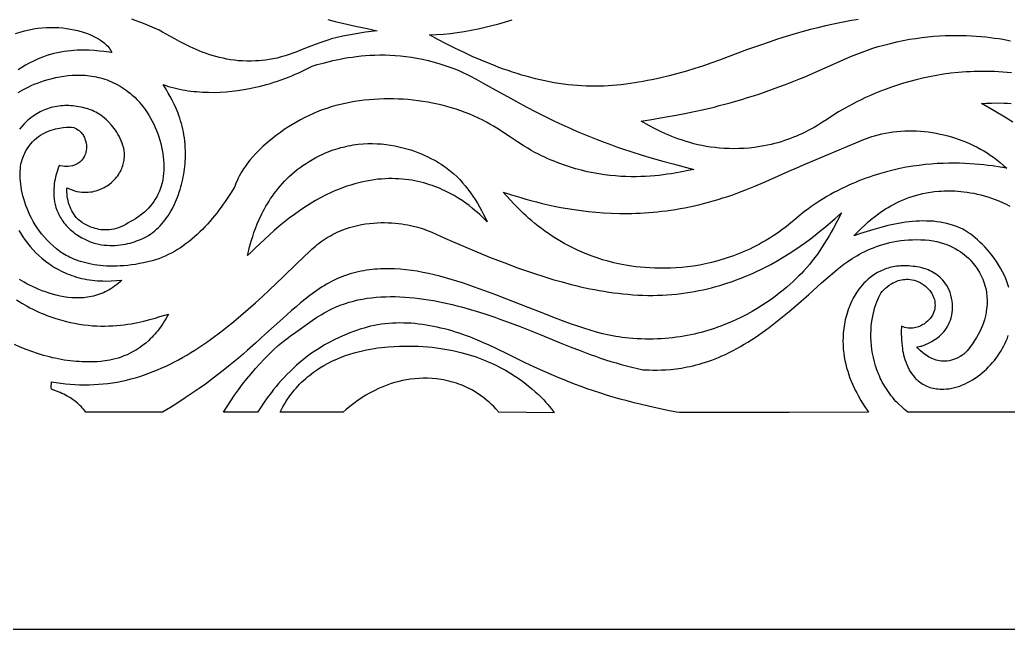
# Model space of a CAD drawing. Extents: x -445 to 570, y -1313 to 85.
# Drawn here: x 62.3 to 222.3, y -700.3 to -601.7 of the extents above; entities that cross this region are included whole.
import ezdxf

# ---------------------------------------------------------------- set-up
doc = ezdxf.new("R2010")
doc.units = 0
doc.layers.add('LAYER_1', color=18, linetype='CONTINUOUS')

msp = doc.modelspace()

# ---------------------------------------------------------------- linework, layer by layer
at = {"layer": 'LAYER_1'}
for points in [[(-445, -700.26), (445, -700.26), (445, -530.26), (-445, -530.26)], [(121.42, -607.43), (122.24, -607.45), (123.08, -607.5), (123.94, -607.57), (124.81, -607.67), (125.7, -607.79), (126.6, -607.94), (127.51, -608.12), (128.44, -608.33), (129.38, -608.58), (130.33, -608.86), (131.29, -609.17), (132.27, -609.52), (133.25, -609.91), (133.7, -610.1), (134.16, -610.32), (134.64, -610.55), (135.14, -610.8), (136.2, -611.35), (137.34, -611.97), (139.85, -613.38), (141.24, -614.15), (142.71, -614.96), (144.28, -615.8), (145.94, -616.67), (146.81, -617.11), (147.7, -617.55), (148.62, -618), (149.56, -618.44), (150.53, -618.89), (151.53, -619.34), (152.55, -619.78), (153.6, -620.23), (154.68, -620.67), (155.78, -621.11), (156.91, -621.54), (158.07, -621.97), (158.89, -622.26), (159.71, -622.55), (161.37, -623.09), (163.03, -623.6), (164.69, -624.09), (166.37, -624.57), (168.05, -625.02), (171.41, -625.92), (170.5, -626.11), (169.48, -626.32), (168.35, -626.53), (167.74, -626.63), (167.11, -626.72), (166.45, -626.81), (165.77, -626.89), (165.07, -626.96), (164.35, -627.02), (163.6, -627.07), (162.83, -627.1), (162.05, -627.12), (161.24, -627.11), (160.41, -627.09), (159.57, -627.05), (158.71, -626.99), (157.83, -626.91), (156.94, -626.79), (156.03, -626.66), (155.1, -626.49), (154.17, -626.3), (153.22, -626.07), (152.25, -625.81), (151.28, -625.52), (150.3, -625.19), (149.3, -624.82), (148.8, -624.62), (148.3, -624.41), (147.79, -624.2), (147.28, -623.97), (146.77, -623.73), (146.26, -623.48), (145.68, -623.18), (145.1, -622.86), (144.53, -622.52), (143.97, -622.18), (142.86, -621.46), (141.76, -620.73), (140.66, -619.99), (140.11, -619.63), (139.55, -619.27), (138.99, -618.93), (138.42, -618.59), (137.85, -618.27), (137.26, -617.97), (136.57, -617.64), (135.86, -617.32), (135.15, -617.02), (134.42, -616.73), (133.69, -616.46), (132.95, -616.21), (132.2, -615.98), (131.44, -615.76), (130.68, -615.56), (129.91, -615.38), (129.13, -615.21), (128.35, -615.07), (127.57, -614.94), (126.78, -614.82), (125.99, -614.73), (125.2, -614.65), (124.4, -614.59), (123.61, -614.55), (122.81, -614.52), (122.02, -614.51), (121.23, -614.53), (120.43, -614.55), (119.64, -614.6), (118.86, -614.66), (118.07, -614.75), (117.29, -614.85), (116.52, -614.97), (115.75, -615.1), (114.99, -615.26), (114.23, -615.43), (113.48, -615.62), (112.74, -615.83), (112.01, -616.06), (111.29, -616.31), (110.57, -616.59), (109.86, -616.88), (109.16, -617.2), (108.47, -617.54), (107.79, -617.9), (107.11, -618.27), (106.45, -618.66), (105.8, -619.07), (105.15, -619.5), (104.52, -619.94), (103.9, -620.4), (103.29, -620.87), (102.7, -621.35), (102.12, -621.85), (101.67, -622.25), (101.25, -622.65), (100.85, -623.04), (100.48, -623.43), (100.01, -623.95), (99.58, -624.45), (99.2, -624.94), (98.86, -625.41), (98.56, -625.85), (98.29, -626.27), (98.06, -626.67), (97.86, -627.03), (97.69, -627.37), (97.55, -627.67), (97.33, -628.17), (97.2, -628.51), (97.13, -628.68), (96.54, -629.65), (95.92, -630.61), (95.59, -631.09), (95.26, -631.57), (94.92, -632.05), (94.57, -632.52), (94.21, -632.98), (93.85, -633.44), (93.47, -633.89), (93.09, -634.34), (92.7, -634.78), (92.3, -635.21), (91.89, -635.63), (91.47, -636.04), (91.05, -636.44), (90.62, -636.83), (90.18, -637.21), (89.73, -637.57), (89.27, -637.93), (88.81, -638.26), (88.34, -638.59), (87.86, -638.89), (87.37, -639.18), (86.88, -639.46), (86.38, -639.71), (85.87, -639.95), (85.35, -640.17), (84.83, -640.36), (84.3, -640.54), (83.76, -640.7), (83.07, -640.87), (82.39, -641.03), (81.73, -641.16), (81.08, -641.28), (80.44, -641.37), (79.82, -641.44), (79.21, -641.5), (78.61, -641.54), (78.03, -641.57), (77.46, -641.57), (76.91, -641.57), (76.37, -641.55), (75.85, -641.51), (75.34, -641.46), (74.84, -641.4), (74.36, -641.33), (73.9, -641.25), (73.45, -641.16), (73.02, -641.05), (72.6, -640.94), (72.2, -640.82), (71.81, -640.7), (71.44, -640.57), (71.08, -640.43), (70.75, -640.28), (70.42, -640.14), (70.12, -639.98), (69.83, -639.83), (69.56, -639.67), (69.3, -639.51), (69.06, -639.36), (68.84, -639.2), (68.28, -638.76), (67.76, -638.31), (67.26, -637.85), (66.79, -637.38), (66.35, -636.89), (65.93, -636.4), (65.54, -635.89), (65.18, -635.38), (64.85, -634.87), (64.53, -634.35), (64.25, -633.83), (63.98, -633.3), (63.74, -632.78), (63.52, -632.26), (63.33, -631.74), (63.15, -631.22), (62.99, -630.71), (62.86, -630.21), (62.74, -629.71), (62.64, -629.23), (62.56, -628.75), (62.5, -628.29), (62.45, -627.83), (62.42, -627.4), (62.4, -626.98), (62.4, -626.57), (62.41, -626.19), (62.44, -625.83), (62.48, -625.48), (62.53, -625.16), (62.59, -624.86), (62.67, -624.59), (62.76, -624.31), (62.85, -624.04), (62.95, -623.78), (63.06, -623.53), (63.18, -623.29), (63.3, -623.05), (63.55, -622.61), (63.82, -622.2), (64.1, -621.83), (64.41, -621.49), (64.72, -621.17), (65.04, -620.89), (65.37, -620.63), (65.71, -620.4), (66.06, -620.19), (66.41, -620), (66.75, -619.84), (67.1, -619.7), (67.45, -619.57), (67.79, -619.47), (68.12, -619.38), (68.45, -619.31), (68.76, -619.25), (69.07, -619.2), (69.36, -619.16), (69.89, -619.12), (70.34, -619.1), (70.7, -619.11), (71.08, -619.13), (71.33, -619.25), (71.55, -619.37), (71.76, -619.51), (71.95, -619.65), (72.12, -619.8), (72.27, -619.95), (72.41, -620.11), (72.53, -620.28), (72.64, -620.45), (72.74, -620.62), (72.82, -620.79), (72.89, -620.97), (72.95, -621.14), (73, -621.31), (73.08, -621.66), (73.12, -621.99), (73.13, -622.3), (73.12, -622.58), (73.1, -622.84), (73.04, -623.22), (73, -623.4), (72.89, -623.65), (72.78, -623.87), (72.65, -624.08), (72.52, -624.27), (72.37, -624.45), (72.22, -624.6), (72.07, -624.74), (71.91, -624.87), (71.74, -624.98), (71.57, -625.08), (71.4, -625.16), (71.22, -625.23), (71.05, -625.29), (70.87, -625.34), (70.52, -625.41), (70.19, -625.44), (69.87, -625.45), (69.57, -625.44), (69.31, -625.42), (68.91, -625.35), (68.73, -625.31), (68.57, -625.72), (68.43, -626.11), (68.27, -626.61), (68.2, -626.9), (68.12, -627.2), (68.05, -627.53), (67.99, -627.88), (67.93, -628.25), (67.89, -628.63), (67.86, -629.02), (67.84, -629.43), (67.85, -629.85), (67.87, -630.28), (67.91, -630.72), (67.98, -631.16), (68.08, -631.61), (68.2, -632.06), (68.36, -632.52), (68.55, -632.97), (68.65, -633.2), (68.77, -633.43), (68.9, -633.65), (69.03, -633.88), (69.17, -634.1), (69.33, -634.32), (69.5, -634.54), (69.67, -634.76), (69.86, -634.98), (70.06, -635.19), (70.27, -635.41), (70.49, -635.62), (70.72, -635.82), (70.97, -636.03), (71.23, -636.23), (71.5, -636.43), (71.94, -636.73), (72.4, -636.99), (72.85, -637.23), (73.3, -637.44), (73.76, -637.62), (74.22, -637.78), (74.67, -637.91), (75.13, -638.01), (75.58, -638.1), (76.03, -638.16), (76.48, -638.2), (76.92, -638.22), (77.36, -638.22), (77.79, -638.21), (78.21, -638.18), (78.62, -638.13), (79.03, -638.07), (79.43, -638), (79.81, -637.92), (80.19, -637.83), (80.55, -637.73), (80.9, -637.62), (81.24, -637.5), (81.56, -637.38), (81.87, -637.26), (82.16, -637.13), (82.7, -636.87), (83.16, -636.61), (83.54, -636.36), (83.87, -636.12), (84.18, -635.87), (84.49, -635.6), (84.78, -635.32), (85.07, -635.03), (85.34, -634.73), (85.61, -634.41), (85.86, -634.09), (86.11, -633.76), (86.34, -633.41), (86.57, -633.06), (86.79, -632.7), (86.99, -632.33), (87.19, -631.96), (87.37, -631.58), (87.55, -631.19), (87.72, -630.8), (87.88, -630.4), (88.02, -630), (88.16, -629.59), (88.29, -629.18), (88.41, -628.77), (88.52, -628.36), (88.63, -627.95), (88.72, -627.53), (88.8, -627.12), (88.88, -626.7), (88.94, -626.28), (89, -625.87), (89.05, -625.46), (89.09, -625.05), (89.12, -624.64), (89.15, -624.07), (89.16, -623.5), (89.15, -622.94), (89.13, -622.4), (89.1, -621.87), (89.05, -621.35), (88.98, -620.85), (88.91, -620.35), (88.82, -619.87), (88.72, -619.4), (88.61, -618.95), (88.5, -618.5), (88.37, -618.07), (88.24, -617.65), (88.1, -617.24), (87.95, -616.84), (87.65, -616.09), (87.33, -615.39), (87.01, -614.73), (86.68, -614.13), (86.37, -613.58), (86.07, -613.07), (85.54, -612.22), (85.97, -612.36), (86.42, -612.5), (86.86, -612.63), (87.31, -612.74), (87.76, -612.85), (88.21, -612.95), (88.67, -613.04), (89.13, -613.12), (89.59, -613.2), (90.05, -613.26), (90.52, -613.31), (90.99, -613.36), (91.45, -613.4), (91.92, -613.43), (92.87, -613.46), (93.82, -613.47), (94.77, -613.44), (95.73, -613.38), (96.68, -613.29), (97.64, -613.17), (98.59, -613.03), (99.54, -612.85), (100.48, -612.65), (101.09, -612.51), (101.69, -612.36), (102.29, -612.19), (102.89, -612.02), (103.48, -611.84), (104.07, -611.64), (104.65, -611.44), (105.23, -611.23), (105.8, -611.01), (106.37, -610.78), (106.93, -610.54), (107.49, -610.3), (108.04, -610.04), (108.58, -609.78), (109.11, -609.51), (109.64, -609.23), (110.47, -608.99), (111.42, -608.73), (112.46, -608.47), (113.02, -608.34), (113.6, -608.21), (114.21, -608.09), (114.83, -607.97), (115.48, -607.86), (116.16, -607.76), (116.85, -607.67), (117.56, -607.59), (118.3, -607.53), (119.05, -607.48), (119.82, -607.44), (120.61, -607.43)], [(206.79, -619.69), (207.43, -619.71), (208.07, -619.75), (208.7, -619.8), (209.34, -619.88), (209.98, -619.97), (210.61, -620.08), (211.24, -620.21), (211.87, -620.35), (212.49, -620.51), (213.11, -620.68), (213.72, -620.87), (214.33, -621.08), (214.92, -621.3), (215.52, -621.54), (216.1, -621.79), (216.67, -622.05), (217.23, -622.34), (217.79, -622.63), (218.33, -622.94), (218.86, -623.27), (219.37, -623.6), (219.88, -623.95), (220.43, -624.38), (220.97, -624.82), (221.5, -625.28), (222.03, -625.73), (220.94, -625.55), (219.71, -625.37), (219.04, -625.29), (218.34, -625.21), (217.61, -625.14), (216.85, -625.07), (216.06, -625.01), (215.25, -624.97), (214.4, -624.94), (213.53, -624.93), (212.64, -624.93), (211.72, -624.95), (210.78, -625), (209.82, -625.06), (208.84, -625.15), (207.84, -625.27), (206.82, -625.42), (205.78, -625.59), (204.73, -625.8), (203.66, -626.04), (202.57, -626.31), (201.47, -626.62), (200.92, -626.8), (200.36, -626.98), (199.8, -627.17), (199.24, -627.37), (198.68, -627.58), (198.11, -627.8), (197.54, -628.04), (196.97, -628.28), (196.39, -628.54), (195.82, -628.81), (195.24, -629.09), (194.66, -629.38), (194.08, -629.68), (193.5, -630), (192.91, -630.33), (192.33, -630.68), (191.79, -631), (191.29, -631.33), (190.81, -631.65), (190.35, -631.97), (189.93, -632.28), (189.52, -632.58), (188.79, -633.16), (187.59, -634.18), (187.1, -634.59), (186.69, -634.93), (186.17, -635.33), (185.65, -635.71), (185.13, -636.08), (184.61, -636.43), (184.09, -636.77), (183.57, -637.1), (183.05, -637.41), (182.53, -637.71), (182.01, -638), (181.48, -638.28), (180.96, -638.54), (180.44, -638.8), (179.92, -639.04), (179.4, -639.27), (178.88, -639.48), (178.36, -639.69), (177.84, -639.89), (177.33, -640.07), (176.82, -640.24), (176.3, -640.41), (175.79, -640.56), (175.29, -640.71), (174.28, -640.97), (173.28, -641.2), (172.3, -641.39), (171.33, -641.55), (170.38, -641.67), (169.44, -641.77), (168.52, -641.84), (167.62, -641.89), (166.75, -641.91), (165.89, -641.92), (165.07, -641.9), (164.26, -641.86), (163.49, -641.81), (162.74, -641.74), (162.03, -641.66), (161.34, -641.57), (160.69, -641.47), (160.08, -641.36), (159.5, -641.25), (158.95, -641.14), (158.45, -641.02), (157.53, -640.78), (156.64, -640.52), (155.77, -640.24), (154.93, -639.95), (154.11, -639.63), (153.32, -639.31), (152.56, -638.97), (151.82, -638.61), (151.1, -638.25), (150.41, -637.88), (149.74, -637.49), (149.1, -637.1), (148.47, -636.7), (147.87, -636.3), (147.3, -635.9), (146.74, -635.49), (146.21, -635.08), (145.69, -634.67), (145.2, -634.26), (144.73, -633.85), (144.28, -633.45), (143.85, -633.05), (143.05, -632.27), (142.32, -631.53), (141.67, -630.83), (140.56, -629.61), (141.89, -630.03), (143.39, -630.48), (144.2, -630.72), (145.05, -630.95), (145.94, -631.19), (146.87, -631.42), (147.83, -631.64), (148.83, -631.86), (149.87, -632.06), (150.94, -632.26), (152.05, -632.43), (153.19, -632.59), (154.36, -632.73), (155.57, -632.85), (156.8, -632.94), (158.07, -633.01), (159.37, -633.04), (160.02, -633.05), (160.69, -633.05), (161.36, -633.03), (162.04, -633.01), (162.73, -632.99), (163.42, -632.95), (164.12, -632.9), (164.82, -632.84), (165.54, -632.77), (166.25, -632.69), (166.98, -632.6), (167.71, -632.5), (168.44, -632.39), (169.19, -632.26), (169.93, -632.12), (170.69, -631.97), (171.45, -631.81), (172.21, -631.64), (172.98, -631.45), (173.76, -631.25), (174.54, -631.03), (175.32, -630.8), (176.11, -630.55), (176.91, -630.29), (177.71, -630.02), (178.51, -629.73), (179.21, -629.47), (179.91, -629.19), (181.29, -628.63), (182.67, -628.04), (184.04, -627.44), (186.78, -626.22), (188.16, -625.61), (189.54, -625.03), (193.23, -623.47), (196.3, -622.17), (197.61, -621.63), (198.77, -621.17), (199.77, -620.79), (200.22, -620.63), (200.64, -620.5), (201.22, -620.33), (201.82, -620.18), (202.42, -620.05), (203.03, -619.94), (203.65, -619.85), (204.27, -619.78), (204.9, -619.73), (205.53, -619.7), (206.16, -619.68)], [(120.16, -621.77), (120.89, -621.82), (121.61, -621.9), (122.32, -622), (123.01, -622.12), (123.68, -622.26), (124.34, -622.42), (124.98, -622.59), (125.6, -622.78), (126.19, -622.99), (126.77, -623.2), (127.33, -623.43), (127.86, -623.66), (128.37, -623.9), (128.86, -624.14), (129.32, -624.38), (129.75, -624.62), (130.16, -624.86), (130.54, -625.1), (130.89, -625.33), (131.22, -625.56), (131.51, -625.77), (132.04, -626.2), (132.55, -626.64), (133.04, -627.1), (133.52, -627.58), (133.98, -628.09), (134.42, -628.6), (134.85, -629.14), (135.26, -629.69), (135.65, -630.25), (136.03, -630.82), (136.39, -631.4), (136.74, -631.99), (137.07, -632.59), (137.39, -633.2), (137.69, -633.81), (137.97, -634.42), (137.76, -634.21), (137.36, -633.8), (137.09, -633.53), (136.77, -633.23), (136.4, -632.9), (135.99, -632.55), (135.54, -632.17), (135.04, -631.78), (134.5, -631.38), (133.91, -630.98), (133.28, -630.57), (132.61, -630.17), (131.9, -629.78), (131.53, -629.59), (131.14, -629.4), (130.75, -629.22), (130.35, -629.04), (129.94, -628.87), (129.51, -628.71), (129.08, -628.55), (128.64, -628.4), (128.19, -628.26), (127.73, -628.12), (127.25, -628), (126.77, -627.89), (126.28, -627.78), (125.78, -627.69), (125.27, -627.61), (124.76, -627.55), (124.23, -627.49), (123.69, -627.45), (123.14, -627.43), (122.59, -627.42), (122.03, -627.42), (121.45, -627.44), (120.87, -627.48), (120.28, -627.53), (119.68, -627.6), (119.07, -627.7), (118.46, -627.81), (117.83, -627.94), (117.2, -628.09), (116.56, -628.26), (115.91, -628.45), (115.25, -628.66), (114.58, -628.9), (113.91, -629.16), (113.43, -629.36), (112.96, -629.56), (112.5, -629.77), (112.04, -629.99), (111.58, -630.22), (111.12, -630.46), (110.22, -630.96), (109.34, -631.48), (108.47, -632.03), (107.61, -632.61), (106.77, -633.21), (105.94, -633.83), (105.12, -634.47), (104.32, -635.13), (103.53, -635.8), (102.75, -636.49), (101.98, -637.18), (101.22, -637.89), (100.48, -638.61), (99.84, -639.24), (99.21, -639.87), (99.41, -638.97), (99.54, -638.46), (99.68, -637.92), (99.85, -637.35), (100.03, -636.75), (100.24, -636.13), (100.48, -635.49), (100.78, -634.71), (101.13, -633.92), (101.52, -633.11), (101.73, -632.7), (101.95, -632.29), (102.18, -631.88), (102.42, -631.47), (102.68, -631.06), (102.94, -630.65), (103.23, -630.24), (103.52, -629.83), (103.83, -629.42), (104.15, -629.02), (104.48, -628.62), (104.83, -628.22), (105.19, -627.83), (105.57, -627.44), (105.96, -627.06), (106.37, -626.69), (106.8, -626.33), (107.24, -625.97), (107.7, -625.62), (108.17, -625.28), (108.66, -624.95), (109.17, -624.63), (109.7, -624.32), (110.24, -624.02), (110.8, -623.73), (111.39, -623.46), (111.8, -623.27), (112.22, -623.1), (112.64, -622.94), (113.05, -622.79), (113.46, -622.66), (113.87, -622.53), (114.28, -622.41), (114.69, -622.31), (115.1, -622.21), (115.5, -622.12), (115.9, -622.05), (116.3, -621.98), (116.7, -621.92), (117.09, -621.87), (117.88, -621.8), (118.65, -621.76), (119.41, -621.75)], [(194.66, -634.21), (193.99, -635.45), (193.65, -636.06), (193.3, -636.67), (192.93, -637.27), (192.56, -637.87), (192.18, -638.46), (191.79, -639.04), (191.39, -639.61), (190.97, -640.18), (190.55, -640.73), (190.11, -641.28), (189.66, -641.81), (189.19, -642.33), (188.82, -642.73), (188.41, -643.14), (187.97, -643.58), (187.49, -644.03), (186.98, -644.5), (186.43, -644.97), (185.85, -645.46), (185.23, -645.95), (184.58, -646.45), (183.9, -646.94), (183.18, -647.44), (182.43, -647.93), (181.64, -648.42), (180.82, -648.9), (179.98, -649.37), (179.09, -649.82), (178.18, -650.26), (177.24, -650.68), (176.26, -651.07), (175.76, -651.26), (175.25, -651.45), (174.74, -651.63), (174.22, -651.8), (173.69, -651.96), (173.15, -652.12), (172.6, -652.27), (172.05, -652.41), (171.49, -652.54), (170.93, -652.66), (170.35, -652.78), (169.77, -652.88), (169.18, -652.98), (168.58, -653.06), (167.98, -653.14), (167.37, -653.2), (166.75, -653.26), (166.12, -653.3), (165.49, -653.33), (164.85, -653.35), (164.21, -653.36), (163.55, -653.36), (162.89, -653.34), (162.23, -653.31), (161.55, -653.26), (160.87, -653.21), (160.34, -653.15), (159.82, -653.09), (159.29, -653.01), (158.77, -652.92), (158.25, -652.83), (157.73, -652.73), (156.7, -652.49), (155.67, -652.23), (154.65, -651.94), (153.63, -651.62), (152.62, -651.29), (151.61, -650.94), (150.6, -650.57), (148.6, -649.81), (146.61, -649.02), (144.62, -648.25), (141.15, -646.9), (139.38, -646.22), (137.59, -645.54), (136.68, -645.21), (135.78, -644.89), (134.87, -644.57), (133.96, -644.27), (133.05, -643.98), (132.14, -643.7), (131.22, -643.44), (130.3, -643.19), (129.39, -642.96), (128.47, -642.75), (127.55, -642.57), (126.63, -642.4), (125.72, -642.26), (124.8, -642.15), (123.89, -642.07), (122.97, -642.01), (122.06, -641.99), (121.61, -641.99), (121.16, -642), (120.71, -642.01), (120.25, -642.04), (119.8, -642.07), (119.35, -642.12), (118.91, -642.17), (118.46, -642.23), (118.01, -642.3), (117.57, -642.39), (117.12, -642.48), (116.68, -642.58), (116.24, -642.7), (115.8, -642.82), (115.35, -642.96), (114.91, -643.11), (114.48, -643.27), (114.05, -643.45), (113.63, -643.64), (113.21, -643.84), (112.8, -644.05), (112.39, -644.27), (111.98, -644.5), (111.58, -644.74), (111.19, -644.99), (110.79, -645.24), (110.02, -645.77), (109.26, -646.33), (108.51, -646.92), (107.77, -647.52), (107.04, -648.13), (106.32, -648.75), (104.9, -650.01), (103.5, -651.27), (102.13, -652.51), (100.48, -654), (99.18, -655.17), (98.47, -655.79), (97.72, -656.43), (96.93, -657.08), (96.11, -657.76), (95.24, -658.45), (94.33, -659.16), (93.38, -659.88), (92.39, -660.62), (91.35, -661.36), (90.26, -662.11), (89.12, -662.87), (87.94, -663.64), (86.71, -664.41), (85.43, -665.18), (73.05, -665.18), (72.93, -665.02), (72.68, -664.71), (72.5, -664.51), (72.28, -664.28), (72.02, -664.02), (71.72, -663.75), (71.37, -663.47), (70.97, -663.18), (70.53, -662.88), (70.03, -662.58), (69.48, -662.29), (69.18, -662.15), (68.87, -662.01), (68.55, -661.87), (68.21, -661.73), (67.85, -661.6), (67.48, -661.48), (67.45, -661.18), (67.45, -660.88), (67.46, -660.58), (67.49, -660.29), (68.24, -660.4), (68.99, -660.5), (69.75, -660.58), (70.51, -660.65), (71.27, -660.7), (72.03, -660.73), (72.8, -660.74), (73.56, -660.74), (74.33, -660.72), (75.09, -660.67), (75.85, -660.61), (76.61, -660.53), (77.36, -660.43), (78.11, -660.31), (78.85, -660.16), (79.59, -660), (80.33, -659.81), (81.06, -659.61), (81.79, -659.39), (82.51, -659.15), (83.22, -658.89), (83.92, -658.62), (84.62, -658.33), (85.32, -658.03), (86.01, -657.72), (86.69, -657.39), (87.36, -657.04), (88.04, -656.69), (88.7, -656.32), (89.36, -655.94), (90.02, -655.54), (90.67, -655.14), (91.31, -654.72), (91.95, -654.3), (92.59, -653.86), (93.22, -653.41), (93.85, -652.96), (94.47, -652.5), (95.09, -652.02), (95.7, -651.55), (96.92, -650.57), (98.12, -649.56), (99.31, -648.53), (100.48, -647.49), (101.61, -646.46), (102.73, -645.42), (104.94, -643.32), (107.11, -641.22), (109.26, -639.15), (109.56, -638.86), (109.87, -638.59), (110.18, -638.32), (110.49, -638.07), (110.81, -637.83), (111.12, -637.6), (111.44, -637.38), (111.76, -637.16), (112.08, -636.96), (112.41, -636.77), (112.73, -636.59), (113.06, -636.41), (113.71, -636.09), (114.37, -635.81), (115.03, -635.56), (115.69, -635.34), (116.34, -635.15), (117, -634.98), (117.65, -634.85), (118.29, -634.74), (118.93, -634.66), (119.56, -634.6), (120.18, -634.56), (120.79, -634.53), (121.38, -634.53), (121.97, -634.55), (122.53, -634.58), (123.09, -634.62), (123.62, -634.68), (124.14, -634.74), (124.64, -634.82), (125.11, -634.9), (125.56, -635), (125.99, -635.09), (126.77, -635.29), (127.43, -635.49), (127.79, -635.61), (128.17, -635.76), (129.03, -636.1), (131.12, -637.02), (132.37, -637.58), (133.75, -638.18), (135.26, -638.84), (136.92, -639.52), (138.36, -640.1), (139.8, -640.67), (141.24, -641.22), (142.7, -641.76), (144.16, -642.28), (145.63, -642.78), (147.11, -643.25), (148.6, -643.71), (150.09, -644.13), (151.58, -644.52), (152.34, -644.71), (153.09, -644.89), (153.84, -645.05), (154.6, -645.21), (155.36, -645.36), (156.11, -645.5), (156.87, -645.63), (157.64, -645.75), (158.4, -645.86), (159.16, -645.96), (159.93, -646.05), (160.7, -646.12), (161.53, -646.19), (162.35, -646.24), (163.16, -646.27), (163.97, -646.29), (164.76, -646.29), (165.55, -646.28), (166.32, -646.25), (167.09, -646.21), (167.85, -646.15), (168.6, -646.08), (169.34, -645.99), (170.07, -645.89), (170.79, -645.78), (171.51, -645.66), (172.21, -645.53), (172.91, -645.38), (173.59, -645.23), (174.27, -645.06), (174.94, -644.88), (175.6, -644.69), (176.24, -644.5), (176.88, -644.29), (177.52, -644.08), (178.14, -643.86), (178.75, -643.63), (179.35, -643.39), (179.95, -643.15), (180.53, -642.9), (181.11, -642.64), (181.67, -642.38), (182.23, -642.11), (182.78, -641.84), (183.84, -641.28), (184.87, -640.71), (185.86, -640.12), (186.82, -639.53), (187.73, -638.94), (188.61, -638.34), (189.45, -637.74), (190.26, -637.15), (191.02, -636.56), (191.75, -635.99), (192.44, -635.43), (193.08, -634.89), (194.27, -633.87), (195.3, -632.96)], [(208.13, -637.29), (208.83, -637.33), (209.48, -637.39), (210.11, -637.48), (210.7, -637.59), (211.27, -637.73), (211.81, -637.89), (212.32, -638.08), (212.81, -638.27), (213.27, -638.49), (213.71, -638.72), (214.12, -638.96), (214.51, -639.21), (214.87, -639.48), (215.22, -639.74), (215.54, -640.02), (215.83, -640.29), (216.11, -640.57), (216.37, -640.85), (216.6, -641.12), (216.82, -641.4), (217.02, -641.66), (217.2, -641.92), (217.36, -642.17), (217.64, -642.62), (217.85, -643.02), (218, -643.34), (218.15, -643.69), (218.28, -644.01), (218.39, -644.32), (218.5, -644.7), (218.62, -645.17), (218.68, -645.43), (218.73, -645.72), (218.77, -646.01), (218.81, -646.33), (218.83, -646.66), (218.85, -647.01), (218.86, -647.37), (218.85, -647.75), (218.82, -648.14), (218.78, -648.54), (218.72, -648.95), (218.65, -649.38), (218.55, -649.82), (218.43, -650.26), (218.28, -650.72), (218.11, -651.18), (217.91, -651.65), (217.69, -652.13), (217.43, -652.62), (217.14, -653.11), (216.82, -653.61), (216.47, -654.11), (216.27, -654.41), (216.06, -654.71), (215.84, -655), (215.6, -655.27), (215.34, -655.53), (215.07, -655.77), (214.79, -655.99), (214.49, -656.18), (214.12, -656.38), (213.76, -656.54), (213.41, -656.68), (213.07, -656.78), (212.73, -656.86), (212.4, -656.91), (212.08, -656.93), (211.76, -656.93), (211.45, -656.91), (211.16, -656.88), (210.87, -656.82), (210.59, -656.75), (210.32, -656.66), (210.06, -656.56), (209.81, -656.45), (209.57, -656.33), (209.35, -656.21), (209.13, -656.08), (208.73, -655.8), (208.39, -655.53), (208.09, -655.27), (207.85, -655.03), (207.67, -654.84), (207.49, -654.62), (207.87, -654.56), (208.06, -654.53), (208.25, -654.49), (208.37, -654.45), (208.58, -654.38), (208.88, -654.26), (209.26, -654.09), (209.68, -653.88), (209.91, -653.75), (210.15, -653.6), (210.39, -653.45), (210.64, -653.27), (210.88, -653.09), (211.13, -652.88), (211.37, -652.66), (211.6, -652.43), (211.83, -652.18), (212.05, -651.91), (212.26, -651.62), (212.45, -651.32), (212.63, -650.99), (212.79, -650.65), (212.93, -650.29), (213.05, -649.91), (213.14, -649.51), (213.21, -649.09), (213.25, -648.65), (213.26, -648.19), (213.24, -647.7), (213.18, -647.2), (213.09, -646.72), (212.98, -646.27), (212.85, -645.84), (212.7, -645.44), (212.53, -645.07), (212.33, -644.72), (212.13, -644.4), (211.91, -644.1), (211.68, -643.82), (211.43, -643.57), (211.18, -643.33), (210.92, -643.11), (210.65, -642.92), (210.39, -642.74), (210.11, -642.58), (209.84, -642.43), (209.57, -642.3), (209.31, -642.18), (209.05, -642.08), (208.79, -641.99), (208.31, -641.85), (207.87, -641.74), (207.5, -641.67), (207.2, -641.63), (206.88, -641.6), (206.52, -641.56), (206.18, -641.53), (205.84, -641.52), (205.5, -641.51), (205.18, -641.52), (204.86, -641.53), (204.55, -641.56), (204.25, -641.59), (203.95, -641.63), (203.66, -641.69), (203.38, -641.75), (203.1, -641.81), (202.83, -641.89), (202.57, -641.97), (202.31, -642.06), (202.07, -642.16), (201.59, -642.37), (201.13, -642.61), (200.7, -642.86), (200.3, -643.14), (199.92, -643.42), (199.56, -643.72), (199.23, -644.03), (198.92, -644.34), (198.63, -644.66), (198.36, -644.98), (198.12, -645.3), (197.89, -645.61), (197.69, -645.92), (197.5, -646.22), (197.18, -646.77), (196.94, -647.26), (196.76, -647.65), (196.59, -648.08), (196.45, -648.44), (196.32, -648.81), (196.2, -649.17), (196.1, -649.53), (196, -649.89), (195.91, -650.24), (195.84, -650.6), (195.77, -650.95), (195.66, -651.64), (195.58, -652.33), (195.54, -653.01), (195.52, -653.68), (195.54, -654.33), (195.58, -654.98), (195.65, -655.61), (195.74, -656.23), (195.85, -656.83), (195.99, -657.43), (196.13, -658.01), (196.3, -658.57), (196.48, -659.12), (196.67, -659.65), (196.88, -660.17), (197.09, -660.67), (197.31, -661.15), (197.53, -661.62), (197.76, -662.06), (197.98, -662.49), (198.44, -663.29), (198.87, -664.01), (199.64, -665.18), (186.84, -665.21), (177.48, -665.24), (174.09, -665.25), (171.56, -665.25), (169.89, -665.24), (169.38, -665.23), (169.08, -665.21), (168.61, -665.15), (168.06, -665.07), (167.42, -664.95), (166.69, -664.81), (164.99, -664.44), (162.96, -663.96), (161.76, -663.66), (160.6, -663.36), (159.46, -663.05), (158.34, -662.73), (157.26, -662.4), (156.2, -662.06), (155.17, -661.72), (154.17, -661.38), (153.19, -661.03), (152.24, -660.68), (151.31, -660.32), (150.41, -659.97), (149.54, -659.62), (148.69, -659.26), (147.06, -658.56), (145.54, -657.87), (144.1, -657.19), (141.52, -655.93), (139.29, -654.83), (138.3, -654.36), (137.4, -653.94), (136.3, -653.47), (135.74, -653.24), (135.17, -653.02), (134.6, -652.81), (134.03, -652.61), (133.45, -652.41), (132.86, -652.23), (132.28, -652.05), (131.69, -651.88), (131.09, -651.72), (130.49, -651.57), (129.89, -651.44), (129.29, -651.31), (128.69, -651.2), (128.09, -651.09), (127.48, -651), (126.87, -650.93), (126.27, -650.86), (125.66, -650.81), (125.06, -650.78), (124.45, -650.76), (123.85, -650.75), (123.25, -650.76), (122.65, -650.78), (122.05, -650.82), (121.45, -650.88), (120.86, -650.96), (120.27, -651.05), (119.69, -651.16), (119.11, -651.29), (118.53, -651.44), (118.05, -651.58), (117.57, -651.72), (116.64, -652.03), (115.73, -652.36), (114.86, -652.71), (114.02, -653.08), (113.21, -653.48), (112.42, -653.89), (111.67, -654.31), (110.94, -654.75), (110.24, -655.2), (109.57, -655.66), (108.92, -656.14), (108.3, -656.62), (107.71, -657.1), (107.14, -657.6), (106.59, -658.09), (106.07, -658.59), (105.57, -659.08), (105.1, -659.58), (104.65, -660.07), (104.22, -660.56), (103.81, -661.04), (103.42, -661.51), (103.05, -661.98), (102.38, -662.87), (101.79, -663.71), (101.27, -664.49), (100.81, -665.18), (100.48, -665.18), (95.3, -665.18), (95.88, -664.26), (96.48, -663.34), (97.09, -662.44), (97.73, -661.55), (98.39, -660.67), (99.07, -659.8), (99.76, -658.95), (100.48, -658.12), (101.18, -657.34), (101.9, -656.58), (102.65, -655.84), (103.41, -655.12), (104.18, -654.42), (104.98, -653.75), (105.8, -653.11), (106.22, -652.79), (106.64, -652.49), (108.14, -651.41), (108.9, -650.87), (109.66, -650.35), (110.43, -649.84), (111.22, -649.36), (111.62, -649.13), (112.02, -648.9), (112.43, -648.69), (112.84, -648.48), (113.52, -648.17), (114.21, -647.89), (114.91, -647.64), (115.62, -647.41), (116.34, -647.22), (117.06, -647.04), (117.79, -646.9), (118.53, -646.77), (119.28, -646.67), (120.03, -646.6), (120.79, -646.54), (121.55, -646.51), (122.32, -646.49), (123.08, -646.5), (123.85, -646.52), (124.63, -646.56), (125.4, -646.62), (126.18, -646.7), (126.95, -646.79), (127.72, -646.89), (128.5, -647.01), (129.27, -647.14), (130.04, -647.29), (130.8, -647.44), (131.56, -647.61), (132.32, -647.79), (133.07, -647.97), (133.82, -648.16), (135.29, -648.57), (136.74, -649.01), (137.57, -649.27), (138.4, -649.54), (139.22, -649.83), (140.04, -650.12), (141.68, -650.72), (143.3, -651.35), (144.92, -651.99), (146.53, -652.64), (149.76, -653.96), (151.38, -654.6), (153.01, -655.23), (154.65, -655.84), (155.47, -656.13), (156.3, -656.42), (157.14, -656.69), (157.98, -656.96), (158.82, -657.21), (159.67, -657.46), (160.53, -657.69), (161.39, -657.91), (162.27, -658.12), (163.14, -658.31), (164.19, -658.35), (164.79, -658.37), (165.45, -658.37), (166.15, -658.35), (166.9, -658.32), (167.69, -658.25), (168.53, -658.16), (169.41, -658.04), (169.86, -657.96), (170.33, -657.87), (170.8, -657.77), (171.28, -657.66), (171.77, -657.54), (172.27, -657.41), (172.77, -657.26), (173.29, -657.1), (173.81, -656.93), (174.34, -656.74), (174.87, -656.53), (175.42, -656.31), (175.96, -656.08), (176.52, -655.83), (177.14, -655.53), (177.76, -655.21), (178.37, -654.89), (178.97, -654.55), (179.56, -654.2), (180.15, -653.84), (180.73, -653.47), (181.31, -653.09), (181.88, -652.7), (182.45, -652.31), (183.01, -651.9), (183.57, -651.49), (184.67, -650.64), (185.75, -649.77), (186.83, -648.89), (187.89, -647.98), (189.99, -646.14), (192.08, -644.29), (193.13, -643.37), (194.17, -642.46), (194.61, -642.09), (195.11, -641.69), (195.69, -641.25), (196.32, -640.8), (197.02, -640.34), (197.39, -640.11), (197.78, -639.88), (198.19, -639.65), (198.61, -639.43), (199.05, -639.21), (199.5, -639), (199.97, -638.79), (200.46, -638.59), (200.95, -638.4), (201.47, -638.23), (202, -638.06), (202.55, -637.91), (203.11, -637.77), (203.68, -637.64), (204.27, -637.53), (204.88, -637.44), (205.5, -637.37), (206.14, -637.32), (206.79, -637.29), (207.45, -637.28)], [(126.12, -654.49), (126.88, -654.52), (127.62, -654.56), (128.35, -654.62), (129.07, -654.69), (129.77, -654.77), (130.46, -654.87), (131.13, -654.97), (131.79, -655.09), (132.44, -655.22), (133.07, -655.36), (133.69, -655.51), (134.29, -655.67), (134.88, -655.84), (135.46, -656.02), (136.03, -656.2), (136.58, -656.4), (137.11, -656.6), (137.64, -656.81), (138.15, -657.02), (138.65, -657.24), (139.13, -657.46), (139.61, -657.69), (140.07, -657.93), (140.51, -658.16), (140.95, -658.41), (141.78, -658.9), (142.56, -659.39), (143.3, -659.9), (143.98, -660.4), (144.62, -660.9), (145.21, -661.39), (145.75, -661.87), (146.25, -662.33), (146.7, -662.77), (147.11, -663.19), (147.47, -663.59), (147.79, -663.95), (148.3, -664.57), (148.64, -665.01), (148.83, -665.26), (139.88, -665.18), (139.35, -664.61), (139.03, -664.28), (138.68, -663.94), (138.3, -663.58), (137.87, -663.21), (137.41, -662.84), (136.91, -662.47), (136.36, -662.1), (135.77, -661.74), (135.47, -661.56), (135.14, -661.39), (134.81, -661.23), (134.47, -661.07), (134.12, -660.91), (133.75, -660.76), (133.37, -660.62), (132.99, -660.49), (132.59, -660.36), (132.17, -660.25), (131.75, -660.14), (131.31, -660.05), (130.93, -659.97), (130.54, -659.91), (129.79, -659.8), (129.05, -659.73), (128.33, -659.69), (127.62, -659.69), (126.92, -659.71), (126.24, -659.76), (125.57, -659.84), (124.92, -659.94), (124.28, -660.06), (123.66, -660.2), (123.05, -660.37), (122.46, -660.55), (121.89, -660.75), (121.34, -660.96), (120.8, -661.18), (120.27, -661.42), (119.77, -661.66), (119.28, -661.92), (118.81, -662.18), (118.36, -662.44), (117.93, -662.71), (117.52, -662.98), (117.12, -663.24), (116.39, -663.77), (115.74, -664.28), (115.16, -664.75), (114.67, -665.18), (104.48, -665.18), (104.7, -664.74), (104.93, -664.3), (105.17, -663.89), (105.42, -663.48), (105.67, -663.09), (105.93, -662.7), (106.2, -662.33), (106.47, -661.97), (106.76, -661.62), (107.04, -661.29), (107.34, -660.96), (107.63, -660.64), (107.94, -660.34), (108.25, -660.04), (108.56, -659.76), (108.88, -659.48), (109.2, -659.22), (109.53, -658.96), (109.86, -658.72), (110.19, -658.48), (110.53, -658.25), (110.87, -658.03), (111.55, -657.62), (112.24, -657.24), (112.94, -656.9), (113.64, -656.58), (114.34, -656.29), (115.04, -656.03), (115.74, -655.8), (116.43, -655.59), (117.11, -655.41), (117.78, -655.25), (118.43, -655.11), (119.07, -654.98), (119.69, -654.88), (120.3, -654.79), (120.88, -654.71), (121.43, -654.65), (121.96, -654.6), (122.93, -654.54), (123.76, -654.5), (124.56, -654.48), (125.35, -654.48)]]:
    msp.add_lwpolyline(points, close=True, dxfattribs=at)
for points in [[(112.19, -601.7), (113.4, -602.01), (114.56, -602.28), (116.68, -602.77), (118.55, -603.17), (120.17, -603.51), (118.31, -603.76), (117.38, -603.89), (116.46, -604.04), (115.54, -604.21), (114.62, -604.39), (113.71, -604.6), (112.81, -604.84), (112.17, -605.03), (111.54, -605.24), (110.91, -605.46), (110.28, -605.69), (109.03, -606.17), (107.79, -606.66), (107.16, -606.9), (106.54, -607.13), (105.91, -607.35), (105.28, -607.56), (104.64, -607.75), (104, -607.92), (103.35, -608.06), (102.7, -608.18), (102.13, -608.26), (101.58, -608.32), (101.03, -608.37), (100.48, -608.4), (99.78, -608.42), (99.08, -608.42), (98.41, -608.39), (97.74, -608.35), (97.09, -608.28), (96.46, -608.19), (95.84, -608.09), (95.23, -607.97), (94.64, -607.83), (94.06, -607.68), (93.49, -607.52), (92.94, -607.34), (92.4, -607.16), (91.88, -606.97), (91.37, -606.77), (90.88, -606.56), (90.4, -606.35), (89.93, -606.13), (89.04, -605.7), (88.21, -605.26), (87.43, -604.83), (86.04, -604.05), (85.44, -603.72), (84.89, -603.44), (84.13, -603.09), (83.38, -602.76), (82.64, -602.45), (81.91, -602.16), (81.19, -601.9), (80.48, -601.65)], [(198, -601.7), (196.63, -601.93), (195.29, -602.19), (193.99, -602.46), (192.72, -602.74), (191.48, -603.03), (190.28, -603.33), (189.12, -603.65), (187.98, -603.96), (186.88, -604.29), (185.82, -604.62), (184.79, -604.95), (183.78, -605.28), (181.88, -605.93), (180.11, -606.57), (176.95, -607.75), (175.57, -608.26), (174.31, -608.71), (172.96, -609.16), (171.59, -609.6), (170.22, -610.02), (168.83, -610.41), (167.44, -610.78), (166.04, -611.12), (165.34, -611.28), (164.63, -611.43), (163.93, -611.58), (163.22, -611.71), (162.51, -611.83), (161.8, -611.95), (161.09, -612.05), (160.38, -612.15), (159.67, -612.23), (158.96, -612.3), (158.25, -612.36), (157.54, -612.41), (156.82, -612.45), (156.11, -612.47), (155.4, -612.48), (154.69, -612.48), (153.98, -612.47), (153.27, -612.44), (152.56, -612.39), (151.85, -612.33), (151.09, -612.25), (150.32, -612.15), (149.56, -612.04), (148.8, -611.92), (148.05, -611.78), (147.29, -611.63), (146.54, -611.46), (145.79, -611.28), (145.04, -611.09), (144.3, -610.88), (143.56, -610.67), (142.82, -610.44), (142.08, -610.2), (141.34, -609.96), (140.61, -609.7), (139.88, -609.43), (139.15, -609.15), (138.43, -608.87), (136.99, -608.27), (135.56, -607.65), (134.15, -606.99), (132.74, -606.32), (131.36, -605.62), (129.98, -604.91), (128.62, -604.19), (129.75, -604.14), (130.88, -604.06), (132.01, -603.95), (133.14, -603.81), (134.26, -603.64), (135.39, -603.44), (136.5, -603.21), (137.62, -602.96), (138.73, -602.69), (139.83, -602.39), (140.92, -602.07), (142.01, -601.73)], [(61.68, -603.97), (62.41, -603.74), (63.13, -603.53), (63.85, -603.36), (64.56, -603.22), (65.27, -603.12), (65.97, -603.04), (66.66, -602.99), (67.34, -602.97), (68.01, -602.97), (68.66, -603), (69.3, -603.06), (69.93, -603.13), (70.54, -603.23), (71.13, -603.34), (71.7, -603.47), (72.26, -603.62), (72.79, -603.79), (73.29, -603.97), (73.77, -604.16), (74.23, -604.37), (74.66, -604.58), (75.06, -604.81), (75.43, -605.04), (75.77, -605.28), (76.08, -605.53), (76.35, -605.78), (76.59, -606.03), (76.79, -606.29), (76.91, -606.47), (77.02, -606.66), (77.23, -607.05), (75.97, -606.88), (75.23, -606.8), (74.41, -606.72), (73.54, -606.67), (73.08, -606.66), (72.61, -606.65), (72.12, -606.65), (71.62, -606.67), (71.11, -606.7), (70.6, -606.74), (70.07, -606.8), (69.53, -606.87), (68.99, -606.96), (68.43, -607.07), (67.88, -607.2), (67.31, -607.35), (66.74, -607.52), (66.17, -607.72), (65.6, -607.94), (65.02, -608.19), (64.44, -608.46), (63.86, -608.76), (63.27, -609.09), (62.69, -609.45), (62.11, -609.84)], [(222.79, -610.31), (222.09, -610.24), (221.4, -610.19), (220.71, -610.15), (220.03, -610.12), (219.36, -610.09), (218.7, -610.08), (218.04, -610.08), (217.39, -610.09), (216.74, -610.11), (216.1, -610.13), (215.47, -610.17), (214.84, -610.21), (214.22, -610.26), (213.01, -610.39), (211.82, -610.55), (210.66, -610.73), (209.53, -610.94), (208.43, -611.17), (207.36, -611.43), (206.33, -611.7), (205.32, -611.99), (204.35, -612.3), (203.4, -612.62), (202.5, -612.94), (201.62, -613.28), (200.78, -613.62), (199.97, -613.97), (199.2, -614.32), (198.46, -614.67), (197.76, -615.02), (197.1, -615.36), (196.47, -615.7), (195.89, -616.02), (194.82, -616.64), (193.92, -617.22), (192.85, -617.93), (192.24, -618.31), (191.59, -618.72), (190.88, -619.13), (190.13, -619.54), (189.32, -619.95), (188.9, -620.16), (188.46, -620.36), (188.01, -620.55), (187.55, -620.74), (187.07, -620.93), (186.57, -621.11), (186.07, -621.28), (185.54, -621.45), (185.01, -621.61), (184.46, -621.76), (183.89, -621.89), (183.3, -622.02), (182.71, -622.14), (182.09, -622.25), (181.22, -622.37), (180.37, -622.47), (179.53, -622.53), (178.7, -622.57), (177.9, -622.59), (177.11, -622.57), (176.33, -622.54), (175.58, -622.48), (174.84, -622.41), (174.11, -622.31), (173.41, -622.2), (172.72, -622.07), (172.05, -621.93), (171.4, -621.77), (170.76, -621.6), (170.15, -621.41), (169.55, -621.22), (168.97, -621.02), (168.41, -620.82), (167.86, -620.61), (167.34, -620.39), (166.84, -620.17), (165.89, -619.73), (165.02, -619.29), (164.23, -618.87), (162.89, -618.11), (164.87, -617.79), (166.01, -617.61), (167.23, -617.4), (168.55, -617.16), (169.95, -616.89), (171.44, -616.59), (173.01, -616.24), (174.67, -615.84), (175.52, -615.62), (176.4, -615.39), (177.3, -615.15), (178.22, -614.89), (179.15, -614.61), (180.11, -614.32), (181.08, -614.01), (182.08, -613.69), (183.09, -613.34), (184.12, -612.98), (185.16, -612.6), (186.23, -612.2), (187.31, -611.78), (188.41, -611.34), (189.27, -610.99), (190.12, -610.62), (191.81, -609.87), (193.51, -609.12), (195.2, -608.37), (196.05, -608), (196.91, -607.64), (197.76, -607.3), (198.63, -606.96), (199.49, -606.65), (200.37, -606.35), (201.25, -606.07), (202.14, -605.82), (203.21, -605.55), (204.26, -605.3), (205.29, -605.09), (206.31, -604.9), (207.31, -604.74), (208.3, -604.6), (209.26, -604.49), (210.21, -604.4), (211.14, -604.34), (212.05, -604.29), (212.94, -604.27), (213.81, -604.26), (214.66, -604.27), (215.49, -604.29), (216.31, -604.33), (217.1, -604.38), (217.87, -604.44), (218.62, -604.52), (219.35, -604.6), (220.05, -604.69), (220.74, -604.79), (221.4, -604.9), (222.66, -605.12)], [(62.1, -613.5), (62.46, -613.28), (62.85, -613.06), (63.27, -612.84), (63.72, -612.61), (64.19, -612.39), (64.7, -612.17), (65.23, -611.96), (65.78, -611.76), (66.36, -611.57), (66.95, -611.39), (67.57, -611.23), (68.2, -611.08), (68.84, -610.95), (69.5, -610.85), (70.17, -610.76), (70.85, -610.71), (71.55, -610.68), (72.24, -610.68), (72.59, -610.7), (72.95, -610.72), (73.3, -610.75), (73.65, -610.79), (74.01, -610.84), (74.36, -610.9), (74.72, -610.97), (75.07, -611.05), (75.42, -611.14), (75.78, -611.24), (76.13, -611.35), (76.48, -611.47), (76.83, -611.61), (77.18, -611.75), (77.53, -611.91), (77.88, -612.08), (78.22, -612.26), (78.57, -612.46), (78.91, -612.67), (79.24, -612.89), (79.58, -613.12), (79.91, -613.37), (80.24, -613.64), (80.56, -613.92), (80.94, -614.26), (81.3, -614.63), (81.66, -615.01), (82, -615.41), (82.33, -615.83), (82.65, -616.27), (82.95, -616.71), (83.24, -617.17), (83.52, -617.65), (83.78, -618.13), (84.03, -618.62), (84.26, -619.13), (84.48, -619.64), (84.68, -620.16), (84.86, -620.68), (85.02, -621.21), (85.17, -621.75), (85.3, -622.29), (85.41, -622.83), (85.5, -623.37), (85.57, -623.91), (85.62, -624.45), (85.65, -624.99), (85.66, -625.52), (85.64, -626.05), (85.61, -626.58), (85.55, -627.1), (85.47, -627.61), (85.36, -628.12), (85.23, -628.62), (85.08, -629.1), (84.9, -629.58), (84.71, -629.98), (84.51, -630.38), (84.28, -630.76), (84.03, -631.13), (83.76, -631.49), (83.48, -631.84), (83.17, -632.18), (82.85, -632.51), (82.52, -632.82), (82.17, -633.12), (81.81, -633.4), (81.44, -633.67), (81.06, -633.92), (80.68, -634.15), (80.29, -634.37), (79.89, -634.57), (79.49, -634.82), (79.09, -635.03), (78.7, -635.21), (78.31, -635.36), (77.93, -635.48), (77.55, -635.58), (77.19, -635.64), (76.83, -635.69), (76.47, -635.71), (76.13, -635.72), (75.8, -635.7), (75.48, -635.67), (75.16, -635.62), (74.86, -635.56), (74.57, -635.49), (74.29, -635.4), (74.02, -635.31), (73.76, -635.21), (73.52, -635.11), (73.29, -635), (72.88, -634.78), (72.52, -634.56), (72.23, -634.36), (72.01, -634.19), (71.78, -634), (71.55, -633.75), (71.33, -633.49), (71.13, -633.21), (70.94, -632.92), (70.77, -632.61), (70.62, -632.3), (70.48, -631.98), (70.36, -631.64), (70.25, -631.31), (70.16, -630.97), (70.09, -630.62), (70.03, -630.27), (69.99, -629.92), (69.97, -629.58), (69.96, -629.23), (69.96, -628.89), (70.38, -629.08), (70.8, -629.25), (71.2, -629.38), (71.6, -629.48), (71.99, -629.55), (72.37, -629.6), (72.73, -629.63), (73.09, -629.63), (73.44, -629.62), (73.77, -629.58), (74.1, -629.53), (74.41, -629.46), (74.71, -629.38), (75, -629.29), (75.28, -629.18), (75.54, -629.07), (75.79, -628.95), (76.03, -628.83), (76.26, -628.7), (76.47, -628.56), (76.85, -628.3), (77.17, -628.05), (77.43, -627.82), (77.63, -627.63), (77.83, -627.42), (78.02, -627.18), (78.19, -626.95), (78.35, -626.71), (78.49, -626.48), (78.62, -626.24), (78.74, -626.01), (78.85, -625.78), (78.94, -625.55), (79.02, -625.32), (79.09, -625.09), (79.15, -624.86), (79.2, -624.64), (79.23, -624.41), (79.26, -624.19), (79.28, -623.97), (79.29, -623.75), (79.28, -623.53), (79.27, -623.32), (79.23, -622.89), (79.16, -622.48), (79.05, -622.07), (78.93, -621.68), (78.78, -621.3), (78.61, -620.93), (78.43, -620.57), (78.24, -620.23), (78.03, -619.9), (77.82, -619.59), (77.6, -619.3), (77.38, -619.02), (77.17, -618.76), (76.75, -618.3), (76.38, -617.92), (76.06, -617.63), (75.72, -617.35), (75.47, -617.17), (75.21, -617.01), (74.94, -616.85), (74.67, -616.7), (74.38, -616.56), (74.09, -616.43), (73.8, -616.31), (73.5, -616.2), (73.19, -616.1), (72.88, -616.01), (72.56, -615.93), (72.25, -615.85), (71.92, -615.79), (71.6, -615.74), (71.28, -615.69), (70.95, -615.66), (70.62, -615.63), (70.29, -615.62), (69.97, -615.62), (69.64, -615.62), (69.31, -615.64), (68.99, -615.66), (68.67, -615.7), (68.35, -615.74), (68.03, -615.8), (67.72, -615.87), (67.41, -615.94), (67.11, -616.03), (66.81, -616.13), (66.52, -616.24), (66.23, -616.35), (65.95, -616.48), (65.66, -616.63), (65.38, -616.78), (65.11, -616.94), (64.85, -617.1), (64.6, -617.27), (64.35, -617.44), (64.11, -617.62), (63.88, -617.8), (63.66, -617.99), (63.45, -618.19), (63.04, -618.58), (62.66, -619), (62.32, -619.42)], [(223.01, -618.29), (222, -617.67), (219.97, -616.46), (217.94, -615.25), (218.72, -615.22), (219.59, -615.2), (220.56, -615.19), (221.61, -615.21), (222.17, -615.23), (222.74, -615.26)], [(222.36, -645.01), (222.15, -644.35), (221.91, -643.72), (221.64, -643.1), (221.35, -642.5), (221.04, -641.92), (220.71, -641.36), (220.36, -640.82), (220.01, -640.3), (219.64, -639.8), (219.26, -639.33), (218.87, -638.88), (218.48, -638.45), (218.09, -638.05), (217.7, -637.67), (217.32, -637.31), (216.94, -636.99), (216.57, -636.69), (216.21, -636.41), (215.86, -636.17), (215.53, -635.95), (215.22, -635.77), (214.92, -635.61), (214.43, -635.37), (213.92, -635.16), (213.41, -634.98), (212.89, -634.81), (212.36, -634.67), (211.82, -634.56), (211.28, -634.46), (210.73, -634.38), (210.18, -634.32), (209.63, -634.29), (209.07, -634.27), (208.5, -634.26), (207.94, -634.28), (207.37, -634.31), (206.8, -634.35), (206.22, -634.41), (205.65, -634.48), (205.08, -634.57), (204.51, -634.66), (203.93, -634.77), (203.36, -634.89), (202.79, -635.02), (202.23, -635.16), (201.66, -635.3), (200.54, -635.62), (199.44, -635.96), (198.37, -636.31), (197.31, -636.68), (198.08, -635.88), (198.54, -635.42), (199.05, -634.93), (199.61, -634.42), (200.23, -633.89), (200.56, -633.63), (200.9, -633.36), (201.26, -633.1), (201.63, -632.84), (202.02, -632.58), (202.42, -632.32), (202.83, -632.07), (203.26, -631.82), (203.71, -631.58), (204.17, -631.34), (204.65, -631.12), (205.15, -630.9), (205.66, -630.69), (206.19, -630.49), (206.73, -630.31), (207.29, -630.14), (207.87, -629.98), (208.46, -629.84), (209.07, -629.71), (209.7, -629.6), (210.33, -629.51), (211.04, -629.44), (211.42, -629.42), (211.83, -629.4), (212.25, -629.39), (212.69, -629.38), (213.14, -629.39), (213.61, -629.41), (214.09, -629.44), (214.59, -629.48), (215.1, -629.54), (215.62, -629.61), (216.16, -629.69), (216.7, -629.79), (217.26, -629.91), (217.82, -630.04), (218.39, -630.2), (218.97, -630.37), (219.55, -630.56), (220.14, -630.78), (220.74, -631.01), (221.34, -631.27), (221.94, -631.56), (222.55, -631.87)], [(62.18, -635.79), (62.5, -636.31), (62.84, -636.83), (63.21, -637.35), (63.6, -637.87), (64.01, -638.37), (64.45, -638.87), (64.92, -639.36), (65.42, -639.84), (65.94, -640.3), (66.49, -640.74), (67.06, -641.16), (67.36, -641.37), (67.67, -641.57), (67.98, -641.76), (68.3, -641.95), (68.63, -642.13), (68.97, -642.3), (69.31, -642.47), (69.67, -642.63), (70.03, -642.79), (70.39, -642.93), (70.77, -643.07), (71.15, -643.2), (71.54, -643.33), (71.94, -643.44), (72.36, -643.55), (72.79, -643.64), (73.21, -643.72), (73.64, -643.79), (74.07, -643.85), (74.5, -643.89), (74.94, -643.93), (75.37, -643.95), (75.81, -643.96), (76.24, -643.97), (77.12, -643.95), (77.99, -643.9), (78.85, -643.82), (78.57, -644.09), (78.28, -644.35), (77.99, -644.59), (77.7, -644.81), (77.4, -645.02), (77.1, -645.22), (76.8, -645.4), (76.49, -645.57), (76.18, -645.73), (75.87, -645.87), (75.56, -646), (75.24, -646.12), (74.93, -646.23), (74.61, -646.32), (74.29, -646.41), (73.97, -646.48), (73.65, -646.54), (73.33, -646.59), (73, -646.63), (72.68, -646.67), (72.36, -646.69), (72.04, -646.7), (71.72, -646.71), (71.39, -646.7), (70.75, -646.67), (70.12, -646.61), (69.49, -646.52), (68.87, -646.41), (68.26, -646.27), (67.66, -646.11), (67.08, -645.93), (66.51, -645.74), (65.96, -645.54), (65.42, -645.32), (64.91, -645.1), (64.41, -644.87), (63.94, -644.64), (63.5, -644.4), (63.08, -644.17), (62.69, -643.94), (62.33, -643.72)], [(223.32, -665.18), (206.01, -665.18), (205.51, -664.76), (205.03, -664.33), (204.56, -663.89), (204.33, -663.66), (204.11, -663.43), (203.84, -663.13), (203.59, -662.82), (203.34, -662.52), (203.1, -662.21), (202.88, -661.89), (202.66, -661.58), (202.45, -661.26), (202.26, -660.94), (202.07, -660.62), (201.89, -660.3), (201.73, -659.97), (201.57, -659.65), (201.42, -659.32), (201.28, -658.99), (201.02, -658.33), (200.8, -657.67), (200.61, -657.01), (200.45, -656.36), (200.32, -655.7), (200.21, -655.05), (200.14, -654.41), (200.09, -653.77), (200.06, -653.15), (200.06, -652.53), (200.08, -651.93), (200.12, -651.34), (200.17, -650.77), (200.25, -650.21), (200.34, -649.68), (200.45, -649.16), (200.57, -648.67), (200.7, -648.2), (200.84, -647.75), (201, -647.33), (201.16, -646.94), (201.33, -646.58), (201.5, -646.25), (201.68, -645.95), (201.87, -645.69), (202.04, -645.5), (202.21, -645.32), (202.43, -645.12), (202.7, -644.89), (203.02, -644.65), (203.39, -644.41), (203.59, -644.29), (203.8, -644.19), (204.02, -644.08), (204.25, -643.99), (204.49, -643.9), (204.74, -643.83), (205, -643.77), (205.27, -643.73), (205.54, -643.7), (205.83, -643.69), (206.12, -643.69), (206.41, -643.72), (206.72, -643.77), (207.03, -643.84), (207.35, -643.94), (207.67, -644.07), (208, -644.22), (208.34, -644.4), (208.51, -644.52), (208.68, -644.64), (208.87, -644.81), (209.09, -645.01), (209.33, -645.25), (209.56, -645.53), (209.79, -645.84), (209.9, -646.01), (210, -646.18), (210.09, -646.37), (210.18, -646.57), (210.25, -646.77), (210.32, -646.98), (210.37, -647.2), (210.4, -647.42), (210.42, -647.66), (210.43, -647.9), (210.41, -648.15), (210.38, -648.4), (210.32, -648.66), (210.25, -648.93), (210.14, -649.21), (210.02, -649.49), (209.91, -649.67), (209.79, -649.82), (209.64, -650.02), (209.45, -650.23), (209.22, -650.46), (208.95, -650.69), (208.65, -650.92), (208.48, -651.02), (208.31, -651.12), (208.12, -651.22), (207.93, -651.31), (207.73, -651.38), (207.52, -651.45), (207.31, -651.51), (207.08, -651.55), (206.84, -651.58), (206.6, -651.59), (206.35, -651.59), (206.09, -651.57), (205.83, -651.53), (205.55, -651.47), (205.27, -651.38), (204.98, -651.28), (204.97, -652.15), (204.96, -652.59), (204.98, -653.03), (204.99, -653.5), (205.03, -653.96), (205.09, -654.53), (205.14, -654.84), (205.19, -655.18), (205.26, -655.54), (205.35, -655.9), (205.45, -656.28), (205.56, -656.67), (205.69, -657.06), (205.84, -657.45), (206.02, -657.84), (206.21, -658.22), (206.43, -658.6), (206.66, -658.97), (206.93, -659.32), (207.22, -659.65), (207.38, -659.82), (207.54, -659.97), (207.71, -660.12), (207.89, -660.27), (208.07, -660.4), (208.27, -660.53), (208.47, -660.66), (208.68, -660.77), (208.89, -660.88), (209.12, -660.98), (209.35, -661.07), (209.6, -661.16), (209.85, -661.23), (210.11, -661.29), (210.38, -661.35), (210.66, -661.39), (210.95, -661.42), (211.24, -661.44), (211.55, -661.45), (211.87, -661.45), (212.3, -661.42), (212.74, -661.38), (213.17, -661.3), (213.6, -661.21), (214.03, -661.09), (214.45, -660.95), (214.87, -660.78), (215.29, -660.6), (215.7, -660.4), (216.11, -660.18), (216.51, -659.95), (216.9, -659.69), (217.29, -659.42), (217.67, -659.14), (218.04, -658.84), (218.4, -658.53), (218.75, -658.21), (219.09, -657.87), (219.41, -657.52), (219.73, -657.16), (220.04, -656.8), (220.33, -656.42), (220.61, -656.04), (220.87, -655.65), (221.12, -655.25), (221.35, -654.85), (221.57, -654.44), (221.78, -654.03), (221.96, -653.62), (222.13, -653.2), (222.28, -652.78)], [(61.82, -647.04), (62.68, -647.56), (63.56, -648.05), (64, -648.29), (64.45, -648.52), (64.9, -648.73), (65.35, -648.94), (65.81, -649.15), (66.27, -649.34), (66.74, -649.53), (67.21, -649.7), (67.69, -649.87), (68.16, -650.03), (68.95, -650.27), (69.72, -650.47), (70.48, -650.66), (71.23, -650.81), (71.96, -650.94), (72.69, -651.04), (73.4, -651.13), (74.1, -651.19), (74.79, -651.23), (75.47, -651.25), (76.13, -651.25), (76.77, -651.24), (77.41, -651.21), (78.03, -651.16), (78.63, -651.11), (79.22, -651.04), (79.8, -650.96), (80.36, -650.87), (80.9, -650.77), (81.43, -650.67), (82.43, -650.45), (83.37, -650.21), (84.24, -649.96), (85.03, -649.73), (86.39, -649.31), (86.19, -649.69), (85.98, -650.06), (85.77, -650.42), (85.56, -650.76), (85.34, -651.1), (85.11, -651.42), (84.89, -651.72), (84.66, -652.02), (84.42, -652.31), (84.19, -652.58), (83.95, -652.85), (83.71, -653.1), (83.46, -653.34), (83.22, -653.57), (82.72, -654.01), (82.22, -654.41), (81.71, -654.77), (81.21, -655.09), (80.7, -655.39), (80.2, -655.65), (79.7, -655.88), (79.21, -656.09), (78.73, -656.26), (78.26, -656.42), (77.8, -656.55), (77.36, -656.66), (76.93, -656.75), (76.53, -656.83), (76.14, -656.89), (75.78, -656.93), (75.44, -656.97), (74.85, -657.01), (74.38, -657.02), (74.05, -657.01), (73.87, -657.01), (73.39, -657.02), (72.91, -657.02), (72.43, -657.01), (71.95, -656.99), (71.46, -656.96), (70.98, -656.92), (70.5, -656.87), (70.02, -656.81), (69.54, -656.74), (69.06, -656.66), (68.58, -656.57), (68.1, -656.47), (67.62, -656.37), (67.14, -656.25), (66.66, -656.13), (66.19, -655.99), (65.24, -655.7), (64.3, -655.38), (63.36, -655.03), (62.43, -654.64), (61.52, -654.22)]]:
    msp.add_lwpolyline(points, dxfattribs=at)

doc.saveas('drawing.dxf')
